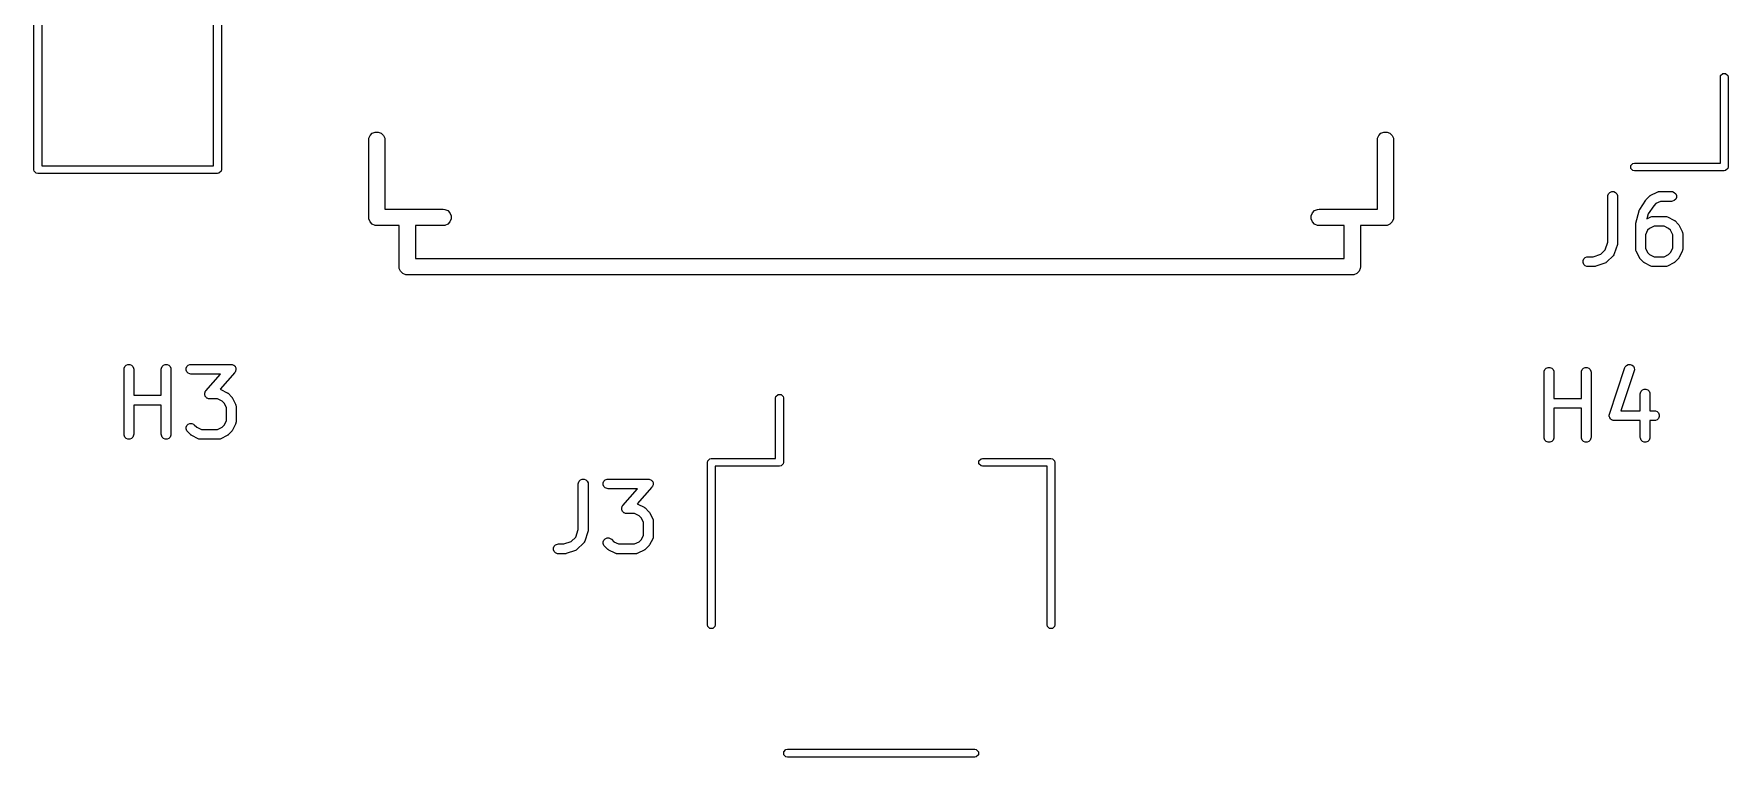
# Model space of a CAD drawing. Header units: inches. Extents: x 5.11 to 6.14, y -4.12 to -1.71.
# Drawn here: x 5.119 to 6.144, y -4.12 to -3.682 of the extents above; entities that cross this region are included whole.
import ezdxf

# ---------------------------------------------------------------- set-up
doc = ezdxf.new("R2010")
doc.units = ezdxf.units.IN
doc.header["$MEASUREMENT"] = 0
doc.layers.add('F.Silkscreen', color=41, linetype='CONTINUOUS', true_color=0xf2eda1)

msp = doc.modelspace()

# ---------------------------------------------------------------- linework, layer by layer
at = {"layer": 'F.Silkscreen', "linetype": 'CONTINUOUS'}
for p, q in [((5.1194, -3.7646), (5.1194, -2.4603)), ((5.1241, -2.4626), (5.1241, -3.7622)), ((5.228, -3.7622), (5.228, -2.4626)), ((5.2328, -2.4603), (5.2328, -3.7646)), ((6.1396, -3.7086), (6.1397, -3.7077)), ((6.1396, -3.7606), (6.1396, -3.7086)), ((6.1397, -3.7077), (6.141, -3.7064)), ((6.141, -3.7064), (6.1428, -3.7064)), ((6.1428, -3.7064), (6.1441, -3.7077)), ((6.1441, -3.7077), (6.1443, -3.7086)), ((6.1443, -3.7086), (6.1443, -3.7629)), ((5.3219, -3.7456), (5.3227, -3.7439)), ((5.3219, -3.7466), (5.3219, -3.7456)), ((5.3219, -3.7934), (5.3219, -3.7466)), ((5.3227, -3.7439), (5.324, -3.7425)), ((5.324, -3.7425), (5.3258, -3.7418)), ((5.3258, -3.7418), (5.3277, -3.7418)), ((5.3277, -3.7418), (5.3295, -3.7425)), ((5.3295, -3.7425), (5.3309, -3.7439)), ((5.3309, -3.7439), (5.3316, -3.7456)), ((5.3316, -3.7456), (5.3317, -3.7466)), ((5.3317, -3.7466), (5.3317, -3.7885)), ((5.9321, -3.7466), (5.9322, -3.7456)), ((5.9321, -3.7885), (5.9321, -3.7466)), ((5.9322, -3.7456), (5.9329, -3.7439)), ((5.9329, -3.7439), (5.9343, -3.7425)), ((5.9343, -3.7425), (5.936, -3.7418)), ((5.936, -3.7418), (5.938, -3.7418)), ((5.938, -3.7418), (5.9397, -3.7425)), ((5.9397, -3.7425), (5.9411, -3.7439)), ((5.9411, -3.7439), (5.9418, -3.7456)), ((5.9418, -3.7456), (5.9419, -3.7466)), ((5.9419, -3.7466), (5.9419, -3.7934)), ((6.0854, -3.762), (6.0867, -3.7608)), ((6.0867, -3.7608), (6.0876, -3.7606)), ((6.0876, -3.7606), (6.1396, -3.7606)), ((5.1195, -3.7655), (5.1194, -3.7646)), ((5.1208, -3.7668), (5.1195, -3.7655)), ((5.1217, -3.767), (5.1208, -3.7668)), ((5.2304, -3.767), (5.1217, -3.767)), ((5.1241, -3.7622), (5.228, -3.7622)), ((5.2313, -3.7668), (5.2304, -3.767)), ((5.2326, -3.7655), (5.2313, -3.7668)), ((5.2328, -3.7646), (5.2326, -3.7655)), ((6.0854, -3.7638), (6.0854, -3.762)), ((6.0867, -3.7651), (6.0854, -3.7638)), ((6.0876, -3.7653), (6.0867, -3.7651)), ((6.1419, -3.7653), (6.0876, -3.7653)), ((6.1428, -3.7651), (6.1419, -3.7653)), ((6.1441, -3.7638), (6.1428, -3.7651)), ((6.1443, -3.7629), (6.1441, -3.7638)), ((6.0715, -3.7808), (6.0716, -3.7803)), ((6.0715, -3.8085), (6.0715, -3.7808)), ((6.0716, -3.7803), (6.072, -3.7792)), ((6.072, -3.7792), (6.0728, -3.7784)), ((6.0728, -3.7784), (6.0739, -3.7779)), ((6.0739, -3.7779), (6.0751, -3.7779)), ((6.0751, -3.7779), (6.0761, -3.7784)), ((6.0761, -3.7784), (6.0769, -3.7792)), ((6.0769, -3.7792), (6.0774, -3.7803)), ((6.0774, -3.7803), (6.0774, -3.7808)), ((6.0774, -3.7808), (6.0774, -3.809)), ((6.0949, -3.7825), (6.0968, -3.7806)), ((6.0968, -3.7806), (6.097, -3.7804)), ((6.097, -3.7804), (6.0971, -3.7803)), ((6.097, -3.7804), (6.097, -3.7804)), ((6.0971, -3.7803), (6.0972, -3.7803)), ((6.0972, -3.7803), (6.0973, -3.7802)), ((6.0973, -3.7802), (6.0975, -3.7801)), ((6.0975, -3.7801), (6.1013, -3.7782)), ((6.1013, -3.7782), (6.1018, -3.778)), ((6.1018, -3.778), (6.1019, -3.778)), ((6.1019, -3.778), (6.102, -3.7779)), ((6.102, -3.7779), (6.1026, -3.7779)), ((6.1026, -3.7779), (6.1101, -3.7779)), ((6.1101, -3.7779), (6.1107, -3.7779)), ((6.1107, -3.7779), (6.1117, -3.7784)), ((6.1117, -3.7784), (6.1126, -3.7792)), ((6.1126, -3.7792), (6.113, -3.7803)), ((6.113, -3.7814), (6.1126, -3.7825)), ((6.113, -3.7803), (6.113, -3.7814)), ((5.3317, -3.7885), (5.3669, -3.7885)), ((5.3669, -3.7885), (5.3679, -3.7886)), ((5.3679, -3.7886), (5.3697, -3.7894)), ((5.3697, -3.7894), (5.371, -3.7907)), ((5.371, -3.7907), (5.3718, -3.7925)), ((5.892, -3.7925), (5.8928, -3.7907)), ((5.8928, -3.7907), (5.8941, -3.7894)), ((5.8941, -3.7894), (5.8959, -3.7886)), ((5.8959, -3.7886), (5.8969, -3.7885)), ((5.8969, -3.7885), (5.9321, -3.7885)), ((6.0885, -3.797), (6.0904, -3.7895)), ((6.0904, -3.7895), (6.0905, -3.7892)), ((6.0905, -3.7891), (6.0905, -3.789)), ((6.0905, -3.789), (6.0906, -3.789)), ((6.0905, -3.7892), (6.0905, -3.7891)), ((6.0906, -3.7889), (6.0908, -3.7886)), ((6.0906, -3.789), (6.0906, -3.7889)), ((6.0908, -3.7886), (6.0945, -3.783)), ((6.0945, -3.783), (6.0947, -3.7827)), ((6.0945, -3.783), (6.0945, -3.783)), ((6.0945, -3.783), (6.0945, -3.783)), ((6.0947, -3.7827), (6.0949, -3.7825)), ((6.0949, -3.7825), (6.0949, -3.7825)), ((6.0949, -3.7825), (6.0949, -3.7825)), ((6.096, -3.7914), (6.0952, -3.7943)), ((6.0993, -3.7865), (6.096, -3.7914)), ((6.1006, -3.7851), (6.0993, -3.7865)), ((6.1033, -3.7838), (6.1006, -3.7851)), ((6.1101, -3.7838), (6.1033, -3.7838)), ((6.1107, -3.7837), (6.1101, -3.7838)), ((6.1117, -3.7833), (6.1107, -3.7837)), ((6.1126, -3.7825), (6.1117, -3.7833)), ((5.3219, -3.7944), (5.3219, -3.7934)), ((5.3227, -3.7962), (5.3219, -3.7944)), ((5.324, -3.7975), (5.3227, -3.7962)), ((5.3258, -3.7983), (5.324, -3.7975)), ((5.3268, -3.7984), (5.3258, -3.7983)), ((5.3404, -3.7984), (5.3268, -3.7984)), ((5.3404, -3.8234), (5.3404, -3.7984)), ((5.3669, -3.7984), (5.3502, -3.7984)), ((5.3502, -3.7984), (5.3502, -3.8184)), ((5.3679, -3.7983), (5.3669, -3.7984)), ((5.3697, -3.7975), (5.3679, -3.7983)), ((5.371, -3.7962), (5.3697, -3.7975)), ((5.3718, -3.7944), (5.371, -3.7962)), ((5.3718, -3.7925), (5.3718, -3.7944)), ((5.892, -3.7944), (5.892, -3.7925)), ((5.8928, -3.7962), (5.892, -3.7944)), ((5.8941, -3.7975), (5.8928, -3.7962)), ((5.8959, -3.7983), (5.8941, -3.7975)), ((5.8969, -3.7984), (5.8959, -3.7983)), ((5.912, -3.7984), (5.8969, -3.7984)), ((5.912, -3.8184), (5.912, -3.7984)), ((5.937, -3.7984), (5.9219, -3.7984)), ((5.9219, -3.7984), (5.9219, -3.8234)), ((5.938, -3.7983), (5.937, -3.7984)), ((5.9397, -3.7975), (5.938, -3.7983)), ((5.9411, -3.7962), (5.9397, -3.7975)), ((5.9418, -3.7944), (5.9411, -3.7962)), ((5.9419, -3.7934), (5.9418, -3.7944)), ((6.0884, -3.7974), (6.0885, -3.7971)), ((6.0884, -3.7976), (6.0884, -3.7974)), ((6.0884, -3.7977), (6.0884, -3.7976)), ((6.0884, -3.7976), (6.0884, -3.7976)), ((6.0884, -3.8127), (6.0884, -3.7977)), ((6.0885, -3.7971), (6.0885, -3.797)), ((6.0885, -3.7971), (6.0885, -3.7971)), ((6.0956, -3.8013), (6.0943, -3.804)), ((6.0952, -3.7943), (6.0975, -3.7932)), ((6.0968, -3.8001), (6.0956, -3.8013)), ((6.0995, -3.7988), (6.0968, -3.8001)), ((6.0975, -3.7932), (6.0981, -3.793)), ((6.0981, -3.793), (6.0982, -3.793)), ((6.0982, -3.793), (6.0983, -3.7929)), ((6.0983, -3.7929), (6.0988, -3.7929)), ((6.0988, -3.7929), (6.1063, -3.7929)), ((6.1056, -3.7988), (6.0995, -3.7988)), ((6.1083, -3.8001), (6.1056, -3.7988)), ((6.1063, -3.7929), (6.1069, -3.7929)), ((6.1069, -3.7929), (6.107, -3.793)), ((6.107, -3.793), (6.1071, -3.793)), ((6.1071, -3.793), (6.1077, -3.7932)), ((6.1077, -3.7932), (6.1114, -3.7951)), ((6.1095, -3.8013), (6.1083, -3.8001)), ((6.1109, -3.804), (6.1095, -3.8013)), ((6.1114, -3.7951), (6.1117, -3.7952)), ((6.1117, -3.7952), (6.1117, -3.7953)), ((6.1117, -3.7953), (6.1118, -3.7953)), ((6.1118, -3.7953), (6.1119, -3.7954)), ((6.1119, -3.7954), (6.112, -3.7954)), ((6.112, -3.7954), (6.1122, -3.7956)), ((6.1122, -3.7956), (6.1141, -3.7975)), ((6.1141, -3.7975), (6.1142, -3.7977)), ((6.1142, -3.7977), (6.1143, -3.7978)), ((6.1143, -3.7978), (6.1144, -3.7979)), ((6.1144, -3.7979), (6.1144, -3.7979)), ((6.1144, -3.7979), (6.1145, -3.798)), ((6.1145, -3.798), (6.1146, -3.7983)), ((6.1146, -3.7983), (6.1165, -3.802)), ((6.1165, -3.802), (6.1167, -3.8026)), ((6.07, -3.813), (6.0715, -3.8085)), ((6.0773, -3.8099), (6.0754, -3.8155)), ((6.0774, -3.8095), (6.0773, -3.8096)), ((6.0773, -3.8096), (6.0773, -3.8099)), ((6.0774, -3.809), (6.0774, -3.8093)), ((6.0774, -3.8093), (6.0774, -3.8093)), ((6.0774, -3.8093), (6.0774, -3.8094)), ((6.0774, -3.8094), (6.0774, -3.8095)), ((6.0885, -3.8133), (6.0884, -3.8127)), ((6.0943, -3.804), (6.0943, -3.812)), ((6.0943, -3.812), (6.0956, -3.8147)), ((6.1095, -3.8147), (6.1109, -3.812)), ((6.1109, -3.812), (6.1109, -3.804)), ((6.1167, -3.8026), (6.1167, -3.8027)), ((6.1167, -3.8027), (6.1167, -3.8028)), ((6.1167, -3.8028), (6.1168, -3.8033)), ((6.1168, -3.8127), (6.1167, -3.8133)), ((6.1168, -3.8033), (6.1168, -3.8127)), ((5.3502, -3.8184), (5.912, -3.8184)), ((6.0566, -3.8196), (6.057, -3.8186)), ((6.0566, -3.8208), (6.0566, -3.8196)), ((6.057, -3.8219), (6.0566, -3.8208)), ((6.057, -3.8186), (6.0578, -3.8178)), ((6.0578, -3.8227), (6.057, -3.8219)), ((6.0578, -3.8178), (6.0589, -3.8173)), ((6.0589, -3.8231), (6.0578, -3.8227)), ((6.0589, -3.8173), (6.0595, -3.8173)), ((6.0595, -3.8173), (6.0627, -3.8173)), ((6.0627, -3.8173), (6.0673, -3.8158)), ((6.0698, -3.8211), (6.0642, -3.823)), ((6.0673, -3.8158), (6.07, -3.813)), ((6.0703, -3.8209), (6.0698, -3.8211)), ((6.0704, -3.8208), (6.0703, -3.8209)), ((6.0705, -3.8208), (6.0704, -3.8208)), ((6.0709, -3.8204), (6.0705, -3.8208)), ((6.0747, -3.8167), (6.0709, -3.8204)), ((6.0751, -3.8162), (6.0747, -3.8167)), ((6.0752, -3.8161), (6.0751, -3.8161)), ((6.0751, -3.8161), (6.0751, -3.8162)), ((6.0754, -3.8155), (6.0752, -3.8161)), ((6.0885, -3.8134), (6.0885, -3.8133)), ((6.0885, -3.8135), (6.0885, -3.8134)), ((6.0887, -3.814), (6.0885, -3.8135)), ((6.0906, -3.8178), (6.0887, -3.814)), ((6.0907, -3.818), (6.0906, -3.8178)), ((6.0908, -3.8181), (6.0907, -3.818)), ((6.0908, -3.8182), (6.0908, -3.8181)), ((6.0909, -3.8183), (6.0908, -3.8182)), ((6.0911, -3.8186), (6.0909, -3.8183)), ((6.0909, -3.8183), (6.0909, -3.8183)), ((6.093, -3.8204), (6.0911, -3.8186)), ((6.0932, -3.8206), (6.093, -3.8204)), ((6.0933, -3.8207), (6.0932, -3.8206)), ((6.0934, -3.8207), (6.0933, -3.8207)), ((6.0935, -3.8208), (6.0934, -3.8207)), ((6.0938, -3.821), (6.0935, -3.8208)), ((6.0935, -3.8208), (6.0935, -3.8208)), ((6.0975, -3.8229), (6.0938, -3.821)), ((6.0956, -3.8147), (6.0968, -3.8159)), ((6.0968, -3.8159), (6.0995, -3.8173)), ((6.0981, -3.8231), (6.0975, -3.8229)), ((6.0995, -3.8173), (6.1056, -3.8173)), ((6.1056, -3.8173), (6.1083, -3.8159)), ((6.1077, -3.8229), (6.1071, -3.8231)), ((6.1114, -3.821), (6.1077, -3.8229)), ((6.1083, -3.8159), (6.1095, -3.8147)), ((6.1117, -3.8208), (6.1114, -3.821)), ((6.1118, -3.8207), (6.1117, -3.8208)), ((6.1117, -3.8208), (6.1117, -3.8208)), ((6.1119, -3.8207), (6.1118, -3.8207)), ((6.112, -3.8206), (6.1119, -3.8207)), ((6.1122, -3.8204), (6.112, -3.8206)), ((6.1141, -3.8186), (6.1122, -3.8204)), ((6.1142, -3.8183), (6.1141, -3.8186)), ((6.1143, -3.8183), (6.1142, -3.8183)), ((6.1144, -3.8182), (6.1143, -3.8183)), ((6.1145, -3.818), (6.1144, -3.8181)), ((6.1144, -3.8181), (6.1144, -3.8182)), ((6.1146, -3.8178), (6.1145, -3.818)), ((6.1165, -3.814), (6.1146, -3.8178)), ((6.1167, -3.8135), (6.1165, -3.814)), ((6.1167, -3.8133), (6.1167, -3.8134)), ((6.1167, -3.8134), (6.1167, -3.8135)), ((5.3404, -3.8243), (5.3404, -3.8234)), ((5.3412, -3.8261), (5.3404, -3.8243)), ((5.3425, -3.8275), (5.3412, -3.8261)), ((5.3443, -3.8282), (5.3425, -3.8275)), ((5.3453, -3.8283), (5.3443, -3.8282)), ((5.9169, -3.8283), (5.3453, -3.8283)), ((5.9179, -3.8282), (5.9169, -3.8283)), ((5.9197, -3.8275), (5.9179, -3.8282)), ((5.921, -3.8261), (5.9197, -3.8275)), ((5.9218, -3.8243), (5.921, -3.8261)), ((5.9219, -3.8234), (5.9218, -3.8243)), ((6.0595, -3.8232), (6.0589, -3.8231)), ((6.0632, -3.8232), (6.0595, -3.8232)), ((6.0635, -3.8231), (6.0632, -3.8232)), ((6.0636, -3.8231), (6.0635, -3.8231)), ((6.0637, -3.8231), (6.0636, -3.8231)), ((6.0638, -3.8231), (6.0637, -3.8231)), ((6.0639, -3.8231), (6.0638, -3.8231)), ((6.0642, -3.823), (6.0639, -3.8231)), ((6.0982, -3.8231), (6.0981, -3.8231)), ((6.0983, -3.8231), (6.0982, -3.8231)), ((6.0988, -3.8232), (6.0983, -3.8231)), ((6.1063, -3.8232), (6.0988, -3.8232)), ((6.1069, -3.8231), (6.1063, -3.8232)), ((6.107, -3.8231), (6.1069, -3.8231)), ((6.1071, -3.8231), (6.107, -3.8231)), ((5.174, -3.8848), (5.1744, -3.8837)), ((5.1744, -3.8837), (5.1752, -3.8829)), ((5.1752, -3.8829), (5.1763, -3.8824)), ((5.1763, -3.8824), (5.1774, -3.8824)), ((5.1774, -3.8824), (5.1785, -3.8829)), ((5.1785, -3.8829), (5.1793, -3.8837)), ((5.1793, -3.8837), (5.1797, -3.8848)), ((5.1965, -3.8848), (5.1969, -3.8837)), ((5.1969, -3.8837), (5.1977, -3.8829)), ((5.1977, -3.8829), (5.1988, -3.8824)), ((5.1988, -3.8824), (5.1999, -3.8824)), ((5.1999, -3.8824), (5.201, -3.8829)), ((5.201, -3.8829), (5.2018, -3.8837)), ((5.2018, -3.8837), (5.2022, -3.8848)), ((5.2115, -3.8848), (5.2119, -3.8837)), ((5.2119, -3.8837), (5.2127, -3.8829)), ((5.2127, -3.8829), (5.2138, -3.8824)), ((5.2138, -3.8824), (5.2143, -3.8824)), ((5.2143, -3.8824), (5.2387, -3.8824)), ((5.2387, -3.8824), (5.239, -3.8824)), ((5.239, -3.8824), (5.2391, -3.8824)), ((5.2391, -3.8824), (5.2392, -3.8824)), ((5.2392, -3.8824), (5.2393, -3.8824)), ((5.2393, -3.8824), (5.2397, -3.8826)), ((5.2397, -3.8826), (5.2402, -3.8828)), ((5.2402, -3.8828), (5.2403, -3.8828)), ((5.2403, -3.8828), (5.2404, -3.8829)), ((5.2404, -3.8829), (5.2407, -3.8832)), ((5.2407, -3.8832), (5.2411, -3.8835)), ((5.2411, -3.8835), (5.2411, -3.8836)), ((5.2411, -3.8836), (5.2412, -3.8837)), ((5.2412, -3.8837), (5.2414, -3.8841)), ((5.2414, -3.8841), (5.2416, -3.8846)), ((6.0343, -3.8847), (6.0354, -3.8843)), ((6.0354, -3.8843), (6.0365, -3.8843)), ((6.0365, -3.8843), (6.0376, -3.8847)), ((6.0568, -3.8847), (6.0579, -3.8843)), ((6.0579, -3.8843), (6.059, -3.8843)), ((6.059, -3.8843), (6.0601, -3.8847)), ((6.0725, -3.9125), (6.0819, -3.8844)), ((6.0819, -3.8844), (6.0821, -3.8839)), ((6.0821, -3.8839), (6.0829, -3.883)), ((6.0829, -3.883), (6.0839, -3.8825)), ((6.0839, -3.8825), (6.0851, -3.8824)), ((6.0851, -3.8824), (6.0862, -3.8828)), ((6.0862, -3.8828), (6.087, -3.8835)), ((6.087, -3.8835), (6.0875, -3.8845)), ((5.1739, -3.8853), (5.174, -3.8848)), ((5.1739, -3.9247), (5.1739, -3.8853)), ((5.1797, -3.8848), (5.1798, -3.8853)), ((5.1798, -3.8853), (5.1798, -3.9011)), ((5.1964, -3.8853), (5.1965, -3.8848)), ((5.1964, -3.9011), (5.1964, -3.8853)), ((5.2022, -3.8848), (5.2023, -3.8853)), ((5.2023, -3.8853), (5.2023, -3.9247)), ((5.2115, -3.8859), (5.2115, -3.8848)), ((5.2119, -3.887), (5.2115, -3.8859)), ((5.2127, -3.8878), (5.2119, -3.887)), ((5.2138, -3.8882), (5.2127, -3.8878)), ((5.2143, -3.8883), (5.2138, -3.8882)), ((5.2322, -3.8883), (5.2143, -3.8883)), ((5.2234, -3.8984), (5.2322, -3.8883)), ((5.2409, -3.8873), (5.232, -3.8975)), ((5.2411, -3.887), (5.2409, -3.8873)), ((5.2412, -3.887), (5.2411, -3.887)), ((5.2413, -3.8868), (5.2412, -3.8869)), ((5.2412, -3.8869), (5.2412, -3.887)), ((5.2414, -3.8864), (5.2413, -3.8868)), ((5.2416, -3.8859), (5.2414, -3.8864)), ((5.2416, -3.8846), (5.2416, -3.8847)), ((5.2416, -3.8847), (5.2416, -3.8848)), ((5.2416, -3.8848), (5.2416, -3.8852)), ((5.2416, -3.8852), (5.2416, -3.8857)), ((5.2416, -3.8857), (5.2416, -3.8858)), ((5.2416, -3.8858), (5.2416, -3.8859)), ((6.033, -3.8872), (6.0331, -3.8866)), ((6.033, -3.9266), (6.033, -3.8872)), ((6.0331, -3.8866), (6.0335, -3.8856)), ((6.0335, -3.8856), (6.0343, -3.8847)), ((6.0376, -3.8847), (6.0384, -3.8856)), ((6.0384, -3.8856), (6.0388, -3.8866)), ((6.0388, -3.8866), (6.0389, -3.8872)), ((6.0389, -3.8872), (6.0389, -3.903)), ((6.0555, -3.8866), (6.056, -3.8856)), ((6.0555, -3.8872), (6.0555, -3.8866)), ((6.0555, -3.903), (6.0555, -3.8872)), ((6.056, -3.8856), (6.0568, -3.8847)), ((6.0601, -3.8847), (6.0609, -3.8856)), ((6.0609, -3.8856), (6.0613, -3.8866)), ((6.0613, -3.8866), (6.0614, -3.8872)), ((6.0614, -3.8872), (6.0614, -3.9266)), ((6.0875, -3.8863), (6.0794, -3.9105)), ((6.0875, -3.8845), (6.0876, -3.8857)), ((6.0876, -3.8857), (6.0875, -3.8863)), ((5.1798, -3.9011), (5.1964, -3.9011)), ((5.2227, -3.8998), (5.2229, -3.8993)), ((5.2227, -3.8999), (5.2227, -3.8998)), ((5.2227, -3.9), (5.2227, -3.8999)), ((5.2227, -3.9004), (5.2227, -3.9)), ((5.2227, -3.9009), (5.2227, -3.9004)), ((5.2227, -3.901), (5.2227, -3.9009)), ((5.2227, -3.9011), (5.2227, -3.901)), ((5.223, -3.9015), (5.2227, -3.9011)), ((5.2229, -3.8993), (5.223, -3.8989)), ((5.223, -3.8989), (5.2231, -3.8988)), ((5.2231, -3.902), (5.223, -3.9015)), ((5.2231, -3.8987), (5.2232, -3.8986)), ((5.2231, -3.8988), (5.2231, -3.8987)), ((5.2232, -3.9021), (5.2231, -3.902)), ((5.2232, -3.8986), (5.2234, -3.8984)), ((5.2233, -3.9021), (5.2232, -3.9021)), ((5.2236, -3.9025), (5.2233, -3.9021)), ((5.224, -3.9028), (5.2236, -3.9025)), ((5.2241, -3.9029), (5.224, -3.9028)), ((5.224, -3.9028), (5.224, -3.9028)), ((5.2246, -3.9031), (5.2241, -3.9029)), ((5.225, -3.9032), (5.2246, -3.9031)), ((5.2252, -3.9032), (5.225, -3.9032)), ((5.2252, -3.9033), (5.2252, -3.9032)), ((5.2253, -3.9033), (5.2252, -3.9033)), ((5.2256, -3.9033), (5.2253, -3.9033)), ((5.2305, -3.9033), (5.2256, -3.9033)), ((5.2332, -3.9046), (5.2305, -3.9033)), ((5.232, -3.8975), (5.2325, -3.8977)), ((5.2325, -3.8977), (5.2363, -3.8996)), ((5.2344, -3.9058), (5.2332, -3.9046)), ((5.2363, -3.8996), (5.2365, -3.8997)), ((5.2365, -3.8997), (5.2366, -3.8998)), ((5.2366, -3.8998), (5.2367, -3.8998)), ((5.2367, -3.8998), (5.2368, -3.8999)), ((5.2368, -3.8999), (5.2368, -3.8999)), ((5.2368, -3.8999), (5.2371, -3.9001)), ((5.2371, -3.9001), (5.2389, -3.902)), ((5.2389, -3.902), (5.2391, -3.9022)), ((5.2391, -3.9022), (5.2392, -3.9023)), ((5.2392, -3.9023), (5.2392, -3.9024)), ((5.2392, -3.9024), (5.2393, -3.9024)), ((5.2393, -3.9024), (5.2393, -3.9025)), ((5.2393, -3.9025), (5.2395, -3.9028)), ((5.2395, -3.9028), (5.2414, -3.9065)), ((5.5681, -3.9027), (5.5683, -3.9018)), ((5.5681, -3.9394), (5.5681, -3.9027)), ((5.5683, -3.9018), (5.5696, -3.9006)), ((5.5696, -3.9006), (5.5714, -3.9006)), ((5.5714, -3.9006), (5.5727, -3.9018)), ((5.5727, -3.9018), (5.5728, -3.9027)), ((5.5728, -3.9027), (5.5728, -3.9417)), ((6.0389, -3.903), (6.0555, -3.903)), ((6.0911, -3.9003), (6.0912, -3.8997)), ((6.0911, -3.9105), (6.0911, -3.9003)), ((6.0912, -3.8997), (6.0916, -3.8987)), ((6.0916, -3.8987), (6.0924, -3.8979)), ((6.0924, -3.8979), (6.0935, -3.8974)), ((6.0935, -3.8974), (6.0946, -3.8974)), ((6.0946, -3.8974), (6.0957, -3.8979)), ((6.0957, -3.8979), (6.0965, -3.8987)), ((6.0965, -3.8987), (6.097, -3.8997)), ((6.097, -3.8997), (6.097, -3.9003)), ((6.097, -3.9003), (6.097, -3.9105)), ((5.1964, -3.907), (5.1798, -3.907)), ((5.1798, -3.907), (5.1798, -3.9247)), ((5.1964, -3.9247), (5.1964, -3.907)), ((5.2358, -3.9085), (5.2344, -3.9058)), ((5.2358, -3.9165), (5.2358, -3.9085)), ((5.2414, -3.9065), (5.2416, -3.9071)), ((5.2416, -3.9071), (5.2416, -3.9072)), ((5.2416, -3.9072), (5.2416, -3.9073)), ((5.2416, -3.9073), (5.2417, -3.9078)), ((5.2417, -3.9078), (5.2417, -3.9172)), ((6.0555, -3.9089), (6.0389, -3.9089)), ((6.0389, -3.9089), (6.0389, -3.9266)), ((6.0555, -3.9266), (6.0555, -3.9089)), ((6.0724, -3.9129), (6.0725, -3.9128)), ((6.0724, -3.9131), (6.0724, -3.9129)), ((6.0724, -3.9129), (6.0724, -3.9129)), ((6.0724, -3.9135), (6.0724, -3.9131)), ((6.0724, -3.914), (6.0724, -3.9135)), ((6.0725, -3.9141), (6.0724, -3.914)), ((6.0725, -3.9128), (6.0725, -3.9125)), ((6.0725, -3.9142), (6.0725, -3.9141)), ((6.0727, -3.9146), (6.0725, -3.9142)), ((6.0729, -3.9151), (6.0727, -3.9146)), ((6.0729, -3.9152), (6.0729, -3.9151)), ((6.073, -3.9153), (6.0729, -3.9152)), ((6.0794, -3.9105), (6.0911, -3.9105)), ((6.097, -3.9105), (6.0997, -3.9105)), ((6.0997, -3.9105), (6.1003, -3.9105)), ((6.1003, -3.9105), (6.1013, -3.911)), ((6.1013, -3.911), (6.1021, -3.9118)), ((6.1021, -3.9151), (6.1013, -3.9159)), ((6.1021, -3.9118), (6.1026, -3.9129)), ((6.1026, -3.914), (6.1021, -3.9151)), ((6.1026, -3.9129), (6.1026, -3.914)), ((5.174, -3.9253), (5.1739, -3.9247)), ((5.1744, -3.9264), (5.174, -3.9253)), ((5.1797, -3.9253), (5.1793, -3.9264)), ((5.1798, -3.9247), (5.1797, -3.9253)), ((5.1965, -3.9253), (5.1964, -3.9247)), ((5.1969, -3.9264), (5.1965, -3.9253)), ((5.2022, -3.9253), (5.2018, -3.9264)), ((5.2023, -3.9247), (5.2022, -3.9253)), ((5.2115, -3.9204), (5.2119, -3.9193)), ((5.2115, -3.9215), (5.2115, -3.9204)), ((5.2119, -3.9226), (5.2115, -3.9215)), ((5.2119, -3.9193), (5.2127, -3.9185)), ((5.2123, -3.923), (5.2119, -3.9226)), ((5.2141, -3.9249), (5.2123, -3.923)), ((5.2127, -3.9185), (5.2138, -3.9181)), ((5.2138, -3.9181), (5.2149, -3.9181)), ((5.2144, -3.9251), (5.2141, -3.9249)), ((5.2144, -3.9252), (5.2144, -3.9251)), ((5.2145, -3.9252), (5.2144, -3.9252)), ((5.2146, -3.9253), (5.2145, -3.9252)), ((5.2147, -3.9253), (5.2146, -3.9253)), ((5.2149, -3.9255), (5.2147, -3.9253)), ((5.2149, -3.9181), (5.216, -3.9185)), ((5.216, -3.9185), (5.2164, -3.9189)), ((5.2164, -3.9189), (5.218, -3.9204)), ((5.218, -3.9204), (5.2207, -3.9218)), ((5.2207, -3.9218), (5.2305, -3.9218)), ((5.2305, -3.9218), (5.2332, -3.9204)), ((5.2332, -3.9204), (5.2344, -3.9192)), ((5.2344, -3.9192), (5.2358, -3.9165)), ((5.2365, -3.9253), (5.2363, -3.9255)), ((5.2366, -3.9253), (5.2365, -3.9253)), ((5.2367, -3.9252), (5.2366, -3.9253)), ((5.2368, -3.9252), (5.2367, -3.9252)), ((5.2371, -3.9249), (5.2368, -3.9251)), ((5.2368, -3.9251), (5.2368, -3.9252)), ((5.2389, -3.923), (5.2371, -3.9249)), ((5.2391, -3.9228), (5.2389, -3.923)), ((5.2392, -3.9228), (5.2391, -3.9228)), ((5.2393, -3.9226), (5.2392, -3.9227)), ((5.2392, -3.9227), (5.2392, -3.9228)), ((5.2395, -3.9223), (5.2393, -3.9225)), ((5.2393, -3.9225), (5.2393, -3.9226)), ((5.2414, -3.9185), (5.2395, -3.9223)), ((5.2416, -3.918), (5.2414, -3.9185)), ((5.2417, -3.9172), (5.2416, -3.9178)), ((5.2416, -3.9178), (5.2416, -3.9179)), ((5.2416, -3.9179), (5.2416, -3.918)), ((6.0733, -3.9156), (6.073, -3.9153)), ((6.0737, -3.9159), (6.0733, -3.9156)), ((6.0738, -3.9159), (6.0737, -3.9159)), ((6.0739, -3.916), (6.0738, -3.9159)), ((6.0743, -3.9162), (6.0739, -3.916)), ((6.0747, -3.9163), (6.0743, -3.9162)), ((6.0749, -3.9164), (6.0747, -3.9163)), ((6.075, -3.9164), (6.0749, -3.9164)), ((6.0749, -3.9164), (6.0749, -3.9164)), ((6.0753, -3.9164), (6.075, -3.9164)), ((6.0911, -3.9164), (6.0753, -3.9164)), ((6.0911, -3.9266), (6.0911, -3.9164)), ((6.0997, -3.9164), (6.097, -3.9164)), ((6.097, -3.9164), (6.097, -3.9266)), ((6.1003, -3.9163), (6.0997, -3.9164)), ((6.1013, -3.9159), (6.1003, -3.9163)), ((5.1752, -3.9272), (5.1744, -3.9264)), ((5.1763, -3.9276), (5.1752, -3.9272)), ((5.1774, -3.9276), (5.1763, -3.9276)), ((5.1785, -3.9272), (5.1774, -3.9276)), ((5.1793, -3.9264), (5.1785, -3.9272)), ((5.1977, -3.9272), (5.1969, -3.9264)), ((5.1988, -3.9276), (5.1977, -3.9272)), ((5.1999, -3.9276), (5.1988, -3.9276)), ((5.201, -3.9272), (5.1999, -3.9276)), ((5.2018, -3.9264), (5.201, -3.9272)), ((5.2187, -3.9274), (5.2149, -3.9255)), ((5.2192, -3.9276), (5.2187, -3.9274)), ((5.2193, -3.9276), (5.2192, -3.9276)), ((5.2194, -3.9276), (5.2193, -3.9276)), ((5.22, -3.9277), (5.2194, -3.9276)), ((5.2312, -3.9277), (5.22, -3.9277)), ((5.2318, -3.9276), (5.2312, -3.9277)), ((5.2319, -3.9276), (5.2318, -3.9276)), ((5.232, -3.9276), (5.2319, -3.9276)), ((5.2325, -3.9274), (5.232, -3.9276)), ((5.2363, -3.9255), (5.2325, -3.9274)), ((6.0331, -3.9271), (6.033, -3.9266)), ((6.0335, -3.9282), (6.0331, -3.9271)), ((6.0343, -3.929), (6.0335, -3.9282)), ((6.0354, -3.9295), (6.0343, -3.929)), ((6.0365, -3.9295), (6.0354, -3.9295)), ((6.0376, -3.929), (6.0365, -3.9295)), ((6.0384, -3.9282), (6.0376, -3.929)), ((6.0388, -3.9271), (6.0384, -3.9282)), ((6.0389, -3.9266), (6.0388, -3.9271)), ((6.0555, -3.9271), (6.0555, -3.9266)), ((6.056, -3.9282), (6.0555, -3.9271)), ((6.0568, -3.929), (6.056, -3.9282)), ((6.0579, -3.9295), (6.0568, -3.929)), ((6.059, -3.9295), (6.0579, -3.9295)), ((6.0601, -3.929), (6.059, -3.9295)), ((6.0609, -3.9282), (6.0601, -3.929)), ((6.0613, -3.9271), (6.0609, -3.9282)), ((6.0614, -3.9266), (6.0613, -3.9271)), ((6.0912, -3.9271), (6.0911, -3.9266)), ((6.0916, -3.9282), (6.0912, -3.9271)), ((6.0924, -3.929), (6.0916, -3.9282)), ((6.0935, -3.9295), (6.0924, -3.929)), ((6.0946, -3.9295), (6.0935, -3.9295)), ((6.0957, -3.929), (6.0946, -3.9295)), ((6.0965, -3.9282), (6.0957, -3.929)), ((6.097, -3.9271), (6.0965, -3.9282)), ((6.097, -3.9266), (6.097, -3.9271)), ((5.5268, -3.9417), (5.527, -3.9408)), ((5.5268, -4.0401), (5.5268, -3.9417)), ((5.527, -3.9408), (5.5282, -3.9395)), ((5.5282, -3.9395), (5.5291, -3.9394)), ((5.5291, -3.9394), (5.5681, -3.9394)), ((5.5705, -3.9441), (5.5315, -3.9441)), ((5.5315, -3.9441), (5.5315, -4.0401)), ((5.5714, -3.9439), (5.5705, -3.9441)), ((5.5727, -3.9426), (5.5714, -3.9439)), ((5.5728, -3.9417), (5.5727, -3.9426)), ((5.6911, -3.9408), (5.6924, -3.9395)), ((5.6911, -3.9426), (5.6911, -3.9408)), ((5.6924, -3.9439), (5.6911, -3.9426)), ((5.6924, -3.9395), (5.6933, -3.9394)), ((5.6933, -3.9441), (5.6924, -3.9439)), ((5.6933, -3.9394), (5.7346, -3.9394)), ((5.7323, -3.9441), (5.6933, -3.9441)), ((5.7323, -4.0401), (5.7323, -3.9441)), ((5.7346, -3.9394), (5.7355, -3.9395)), ((5.7355, -3.9395), (5.7368, -3.9408)), ((5.7368, -3.9408), (5.737, -3.9417)), ((5.737, -3.9417), (5.737, -4.0401)), ((5.4487, -3.9547), (5.4488, -3.9541)), ((5.4487, -3.9824), (5.4487, -3.9547)), ((5.4488, -3.9541), (5.4492, -3.9531)), ((5.4492, -3.9531), (5.45, -3.9523)), ((5.45, -3.9523), (5.4511, -3.9518)), ((5.4511, -3.9518), (5.4522, -3.9518)), ((5.4522, -3.9518), (5.4533, -3.9523)), ((5.4533, -3.9523), (5.4541, -3.9531)), ((5.4541, -3.9531), (5.4546, -3.9541)), ((5.4546, -3.9541), (5.4546, -3.9547)), ((5.4546, -3.9547), (5.4546, -3.9828)), ((5.4638, -3.9541), (5.4642, -3.9531)), ((5.4638, -3.9553), (5.4638, -3.9541)), ((5.4642, -3.9564), (5.4638, -3.9553)), ((5.4642, -3.9531), (5.465, -3.9523)), ((5.465, -3.9523), (5.4661, -3.9518)), ((5.4661, -3.9518), (5.4667, -3.9518)), ((5.4667, -3.9518), (5.491, -3.9518)), ((5.491, -3.9518), (5.4913, -3.9518)), ((5.4913, -3.9518), (5.4914, -3.9518)), ((5.4914, -3.9518), (5.4915, -3.9518)), ((5.4915, -3.9518), (5.4916, -3.9518)), ((5.4916, -3.9518), (5.492, -3.952)), ((5.492, -3.952), (5.4925, -3.9522)), ((5.4925, -3.9522), (5.4926, -3.9522)), ((5.4926, -3.9522), (5.4927, -3.9523)), ((5.4927, -3.9523), (5.493, -3.9526)), ((5.493, -3.9526), (5.4934, -3.9529)), ((5.4934, -3.9529), (5.4934, -3.953)), ((5.4934, -3.953), (5.4935, -3.9531)), ((5.4935, -3.9531), (5.4937, -3.9535)), ((5.4936, -3.9562), (5.4935, -3.9563)), ((5.4937, -3.9557), (5.4936, -3.9562)), ((5.4937, -3.9535), (5.4939, -3.9539)), ((5.4939, -3.9553), (5.4937, -3.9557)), ((5.4939, -3.9539), (5.4939, -3.954)), ((5.4939, -3.954), (5.4939, -3.9541)), ((5.4939, -3.9541), (5.4939, -3.9546)), ((5.4939, -3.9546), (5.494, -3.9551)), ((5.494, -3.9551), (5.4939, -3.9552)), ((5.4939, -3.9552), (5.4939, -3.9553)), ((5.465, -3.9572), (5.4642, -3.9564)), ((5.4661, -3.9576), (5.465, -3.9572)), ((5.4667, -3.9577), (5.4661, -3.9576)), ((5.4845, -3.9577), (5.4667, -3.9577)), ((5.4757, -3.9678), (5.4845, -3.9577)), ((5.4932, -3.9567), (5.4843, -3.9669)), ((5.4934, -3.9564), (5.4932, -3.9567)), ((5.4935, -3.9564), (5.4934, -3.9564)), ((5.4935, -3.9563), (5.4935, -3.9564)), ((5.475, -3.9691), (5.4752, -3.9687)), ((5.475, -3.9692), (5.475, -3.9691)), ((5.475, -3.9693), (5.475, -3.9692)), ((5.475, -3.9698), (5.475, -3.9693)), ((5.475, -3.9703), (5.475, -3.9698)), ((5.475, -3.9704), (5.475, -3.9703)), ((5.4751, -3.9705), (5.475, -3.9704)), ((5.4753, -3.9709), (5.4751, -3.9705)), ((5.4752, -3.9687), (5.4753, -3.9682)), ((5.4753, -3.9682), (5.4754, -3.9681)), ((5.4754, -3.9714), (5.4753, -3.9709)), ((5.4754, -3.9681), (5.4755, -3.968)), ((5.4754, -3.9681), (5.4754, -3.9681)), ((5.4755, -3.9714), (5.4754, -3.9714)), ((5.4755, -3.968), (5.4757, -3.9678)), ((5.4756, -3.9715), (5.4755, -3.9714)), ((5.4759, -3.9718), (5.4756, -3.9715)), ((5.4763, -3.9722), (5.4759, -3.9718)), ((5.4764, -3.9722), (5.4763, -3.9722)), ((5.4764, -3.9723), (5.4764, -3.9722)), ((5.4769, -3.9724), (5.4764, -3.9723)), ((5.4773, -3.9726), (5.4769, -3.9724)), ((5.4775, -3.9726), (5.4773, -3.9726)), ((5.4776, -3.9726), (5.4775, -3.9726)), ((5.4775, -3.9726), (5.4775, -3.9726)), ((5.4779, -3.9727), (5.4776, -3.9726)), ((5.4828, -3.9727), (5.4779, -3.9727)), ((5.4855, -3.974), (5.4828, -3.9727)), ((5.4843, -3.9669), (5.4848, -3.9671)), ((5.4848, -3.9671), (5.4886, -3.9689)), ((5.4867, -3.9752), (5.4855, -3.974)), ((5.4881, -3.9779), (5.4867, -3.9752)), ((5.4886, -3.9689), (5.4888, -3.9691)), ((5.4888, -3.9691), (5.4889, -3.9691)), ((5.4889, -3.9691), (5.489, -3.9692)), ((5.489, -3.9692), (5.4891, -3.9693)), ((5.4891, -3.9693), (5.4891, -3.9693)), ((5.4891, -3.9693), (5.4894, -3.9695)), ((5.4894, -3.9695), (5.4912, -3.9714)), ((5.4912, -3.9714), (5.4914, -3.9716)), ((5.4914, -3.9716), (5.4915, -3.9717)), ((5.4915, -3.9717), (5.4915, -3.9717)), ((5.4915, -3.9717), (5.4916, -3.9718)), ((5.4916, -3.9718), (5.4916, -3.9719)), ((5.4916, -3.9719), (5.4918, -3.9721)), ((5.4918, -3.9721), (5.4937, -3.9759)), ((5.4937, -3.9759), (5.4939, -3.9764)), ((5.4939, -3.9764), (5.4939, -3.9765)), ((5.4939, -3.9765), (5.4939, -3.9766)), ((5.4939, -3.9766), (5.494, -3.9772)), ((5.4444, -3.9896), (5.4472, -3.9869)), ((5.4472, -3.9869), (5.4487, -3.9824)), ((5.4545, -3.9838), (5.4526, -3.9894)), ((5.4546, -3.9834), (5.4545, -3.9835)), ((5.4545, -3.9835), (5.4545, -3.9838)), ((5.4546, -3.9828), (5.4546, -3.9831)), ((5.4546, -3.9831), (5.4546, -3.9832)), ((5.4546, -3.9832), (5.4546, -3.9833)), ((5.4546, -3.9833), (5.4546, -3.9834)), ((5.4867, -3.9886), (5.4881, -3.9859)), ((5.4881, -3.9859), (5.4881, -3.9779)), ((5.494, -3.9866), (5.4939, -3.9872)), ((5.494, -3.9772), (5.494, -3.9866)), ((5.4338, -3.9935), (5.4342, -3.9924)), ((5.4338, -3.9947), (5.4338, -3.9935)), ((5.4342, -3.9957), (5.4338, -3.9947)), ((5.4342, -3.9924), (5.435, -3.9916)), ((5.435, -3.9965), (5.4342, -3.9957)), ((5.435, -3.9916), (5.4361, -3.9912)), ((5.4361, -3.997), (5.435, -3.9965)), ((5.4361, -3.9912), (5.4367, -3.9911)), ((5.4367, -3.997), (5.4361, -3.997)), ((5.4367, -3.9911), (5.4399, -3.9911)), ((5.4404, -3.997), (5.4367, -3.997)), ((5.4399, -3.9911), (5.4444, -3.9896)), ((5.4407, -3.997), (5.4404, -3.997)), ((5.4408, -3.997), (5.4407, -3.997)), ((5.4409, -3.997), (5.4408, -3.997)), ((5.441, -3.997), (5.4409, -3.997)), ((5.4411, -3.997), (5.441, -3.997)), ((5.4413, -3.9969), (5.4411, -3.997)), ((5.447, -3.995), (5.4413, -3.9969)), ((5.4475, -3.9948), (5.447, -3.995)), ((5.4476, -3.9947), (5.4475, -3.9948)), ((5.4477, -3.9947), (5.4476, -3.9947)), ((5.4481, -3.9943), (5.4477, -3.9947)), ((5.4519, -3.9906), (5.4481, -3.9943)), ((5.4522, -3.9901), (5.4519, -3.9906)), ((5.4523, -3.99), (5.4522, -3.9901)), ((5.4526, -3.9894), (5.4523, -3.9899)), ((5.4523, -3.9899), (5.4523, -3.99)), ((5.4638, -3.9898), (5.4642, -3.9887)), ((5.4638, -3.9909), (5.4638, -3.9898)), ((5.4642, -3.992), (5.4638, -3.9909)), ((5.4642, -3.9887), (5.465, -3.9879)), ((5.4646, -3.9924), (5.4642, -3.992)), ((5.4664, -3.9943), (5.4646, -3.9924)), ((5.465, -3.9879), (5.4661, -3.9874)), ((5.4661, -3.9874), (5.4672, -3.9874)), ((5.4667, -3.9945), (5.4664, -3.9943)), ((5.4668, -3.9946), (5.4667, -3.9945)), ((5.4667, -3.9945), (5.4667, -3.9945)), ((5.4669, -3.9947), (5.4668, -3.9946)), ((5.467, -3.9947), (5.4669, -3.9947)), ((5.4672, -3.9949), (5.467, -3.9947)), ((5.4672, -3.9874), (5.4683, -3.9879)), ((5.471, -3.9967), (5.4672, -3.9949)), ((5.4683, -3.9879), (5.4687, -3.9882)), ((5.4687, -3.9882), (5.4703, -3.9898)), ((5.4703, -3.9898), (5.473, -3.9911)), ((5.4715, -3.9969), (5.471, -3.9967)), ((5.4716, -3.9969), (5.4715, -3.9969)), ((5.4717, -3.997), (5.4716, -3.9969)), ((5.4723, -3.997), (5.4717, -3.997)), ((5.4835, -3.997), (5.4723, -3.997)), ((5.473, -3.9911), (5.4828, -3.9911)), ((5.4828, -3.9911), (5.4855, -3.9898)), ((5.4841, -3.997), (5.4835, -3.997)), ((5.4842, -3.9969), (5.4841, -3.997)), ((5.4843, -3.9969), (5.4842, -3.9969)), ((5.4848, -3.9967), (5.4843, -3.9969)), ((5.4886, -3.9949), (5.4848, -3.9967)), ((5.4855, -3.9898), (5.4867, -3.9886)), ((5.4888, -3.9947), (5.4886, -3.9949)), ((5.4889, -3.9947), (5.4888, -3.9947)), ((5.489, -3.9946), (5.4889, -3.9947)), ((5.4891, -3.9945), (5.489, -3.9946)), ((5.4894, -3.9943), (5.4891, -3.9945)), ((5.4891, -3.9945), (5.4891, -3.9945)), ((5.4912, -3.9924), (5.4894, -3.9943)), ((5.4914, -3.9922), (5.4912, -3.9924)), ((5.4915, -3.9921), (5.4914, -3.9922)), ((5.4916, -3.992), (5.4915, -3.9921)), ((5.4915, -3.9921), (5.4915, -3.9921)), ((5.4918, -3.9917), (5.4916, -3.9919)), ((5.4916, -3.9919), (5.4916, -3.992)), ((5.4937, -3.9879), (5.4918, -3.9917)), ((5.4939, -3.9874), (5.4937, -3.9879)), ((5.4939, -3.9872), (5.4939, -3.9873)), ((5.4939, -3.9873), (5.4939, -3.9874)), ((5.527, -4.0411), (5.5268, -4.0401)), ((5.5282, -4.0423), (5.527, -4.0411)), ((5.53, -4.0423), (5.5282, -4.0423)), ((5.5313, -4.0411), (5.53, -4.0423)), ((5.5315, -4.0401), (5.5313, -4.0411)), ((5.7325, -4.0411), (5.7323, -4.0401)), ((5.7337, -4.0423), (5.7325, -4.0411)), ((5.7355, -4.0423), (5.7337, -4.0423)), ((5.7368, -4.0411), (5.7355, -4.0423)), ((5.737, -4.0401), (5.7368, -4.0411)), ((5.573, -4.1168), (5.5743, -4.1155)), ((5.573, -4.1186), (5.573, -4.1168)), ((5.5743, -4.1199), (5.573, -4.1186)), ((5.5743, -4.1155), (5.5752, -4.1153)), ((5.5752, -4.1201), (5.5743, -4.1199)), ((5.5752, -4.1153), (5.6886, -4.1153)), ((5.6886, -4.1201), (5.5752, -4.1201)), ((5.6886, -4.1153), (5.6895, -4.1155)), ((5.6895, -4.1199), (5.6886, -4.1201)), ((5.6895, -4.1155), (5.6908, -4.1168)), ((5.6908, -4.1186), (5.6895, -4.1199)), ((5.6908, -4.1168), (5.6908, -4.1186))]:
    msp.add_line(p, q, dxfattribs=at)

doc.saveas('drawing.dxf')
